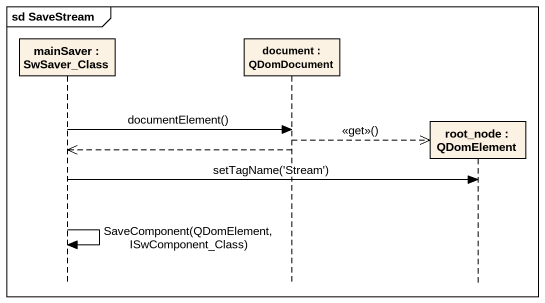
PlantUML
@startuml
mainframe sd SaveStream
hide footbox
participant "mainSaver : SwSaver_Class" as mainSaver
participant "document : QDomDocument" as document
participant "root_node : QDomElement" as root_node

mainSaver -> document : documentElement()
document -->> root_node ** : <<get>>()
document -->> mainSaver
mainSaver -> root_node : setTagName('Stream')
mainSaver -> mainSaver : SaveComponent(QDomElement, ISwComponent_Class)
@enduml
